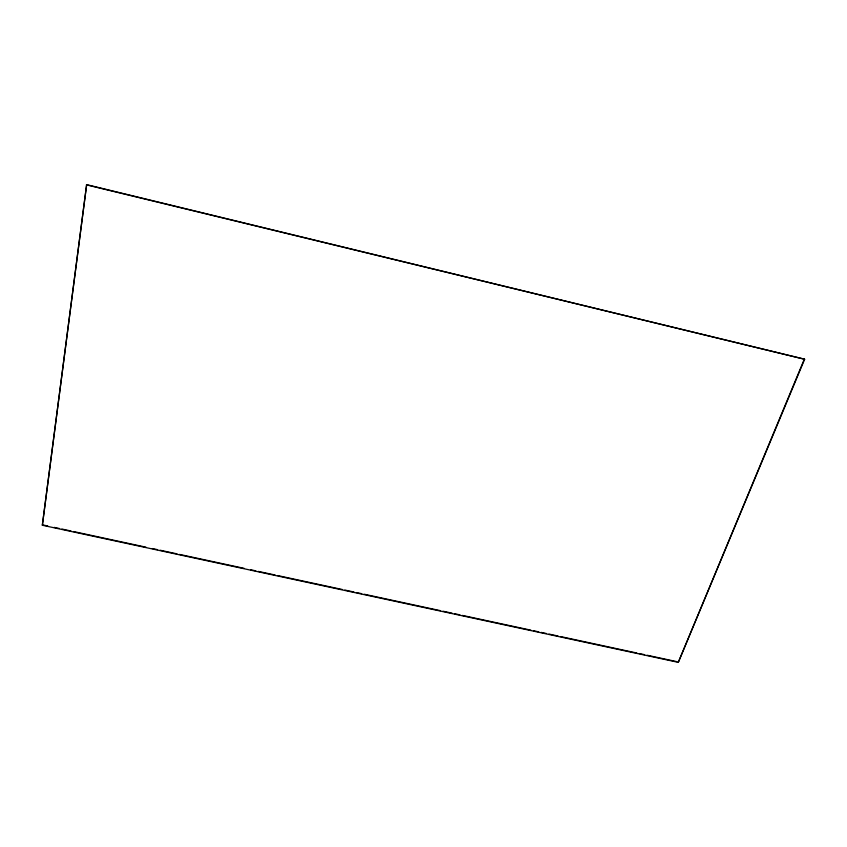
<?xml version="1.0" encoding="UTF-8"?>
<svg xmlns="http://www.w3.org/2000/svg" width="847" height="847" viewBox="0 0 847 847"><rect width="100%" height="100%" fill="white"/><g stroke="black" fill="none" stroke-linecap="round" stroke-linejoin="round"><path stroke-width="1.27" d="M42.35 525.246L86.648 184.646L804.65 359.244L678.299 662.354L42.35 525.246L86.648 184.646M804.406 358.959L678.299 662.354M42.572 524.875L47.739 525.987M54.197 527.385L59.364 528.496M61.947 529.047L70.989 531.005M73.573 531.556L145.917 547.162M152.375 548.549L157.542 549.661M160.125 550.222L176.928 553.843M179.511 554.404L244.095 568.326M250.564 569.724L255.73 570.836M258.314 571.397L275.106 575.018M277.689 575.568L342.283 589.501M344.867 590.052L353.908 592.011M356.492 592.561L361.658 593.673M364.242 594.234L440.461 610.666M443.045 611.227L452.086 613.175M454.67 613.736L459.836 614.848M462.42 615.409L530.889 630.168M533.472 630.729L538.639 631.841M541.222 632.402L546.389 633.514M548.972 634.064L558.014 636.023M560.598 636.573L636.817 653.016M639.4 653.566L644.567 654.678M647.15 655.239L676.869 661.645M86.415 184.847L804.65 359.244"/></g></svg>
